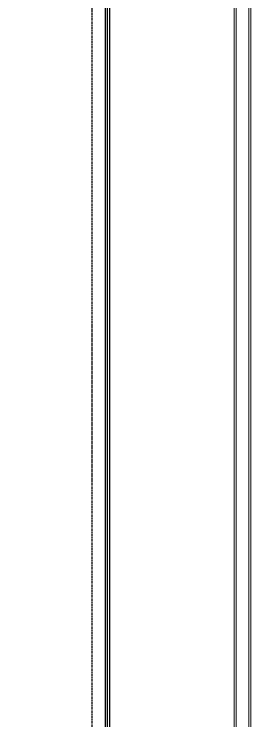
# Model space of a CAD drawing. Header units: millimetres. Extents: x 7297 to 60227, y -7497 to 19324.
# Drawn here: x 54327.1 to 54384.1, y -43.5 to 126.9 of the extents above; entities that cross this region are included whole.
import ezdxf

# ---------------------------------------------------------------- set-up
doc = ezdxf.new("R2010")
doc.units = ezdxf.units.MM
doc.linetypes.add('HIDDEN', pattern=[0.375, 0.25, -0.125])
doc.layers.add('NS_AL_PANEL', color=32, linetype='Continuous', lineweight=9)
doc.layers.add('NS_FRAME', color=253, linetype='Continuous')
doc.layers.add('NS_WATERPROOF', color=150, linetype='Continuous')

# ---------------------------------------------------------------- blocks, each defined once
blk = doc.blocks.new('*U238')
blk.add_lwpolyline([(0, 0), (50, 0), (50, 1157.999999999938), (0, 1157.999999999938)], close=True)
at = {"linetype": 'HIDDEN'}
blk.add_lwpolyline([(3.199999999999818, 0), (46.80000000000018, 0), (46.80000000000018, 1157.999999999938), (3.199999999999818, 1157.999999999938)], close=True, dxfattribs=at)

msp = doc.modelspace()

# ---------------------------------------------------------------- linework, layer by layer
at = {"layer": 'NS_AL_PANEL'}
for p, q in [((54383.62849107567, -786.9661982867083), (54383.62849107579, 241.0338017130589)), ((54384.12849107561, -787.4661982867083), (54384.12849107608, 241.5338017130589)), ((54380.12849107637, -783.4661982867083), (54380.12849107596, 237.5338017130589)), ((54380.62849107626, -783.9661982867083), (54380.62849107608, 238.0338017130589))]:
    msp.add_line(p, q, dxfattribs=at)
at = {"layer": 'NS_WATERPROOF', "ltscale": 3}
for p, q in [((54349.62849119028, -809.46619840324), (54349.62849119087, 331.5338017131462)), ((54350.12849119122, -809.46619840324), (54350.1284911918, 331.5338017131462))]:
    msp.add_line(p, q, dxfattribs=at)

# ---------------------------------------------------------------- block references
at = {"layer": 'NS_FRAME'}
msp.add_blockref('*U238', (54299.12849107585, -708.4661982867083), dxfattribs=at)

doc.saveas('drawing.dxf')
